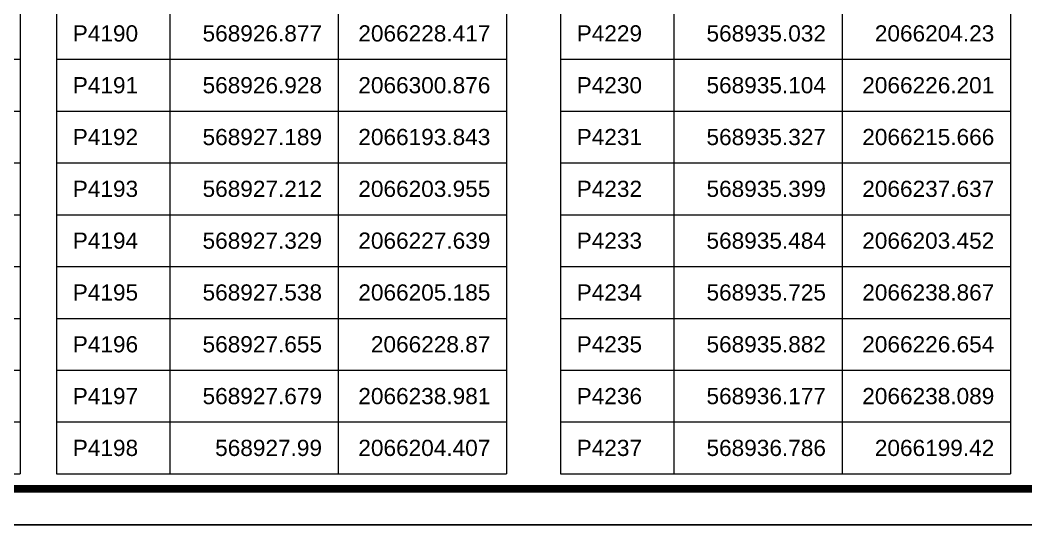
# Model space of a CAD drawing. Header units: millimetres. Extents: x 0 to 571985, y 0 to 2066666.
# Drawn here: x 569650.55 to 569664.22, y 2064920.07 to 2064926.92 of the extents above; entities that cross this region are included whole.
import ezdxf
from ezdxf.enums import TextEntityAlignment as Align

# ---------------------------------------------------------------- set-up
doc = ezdxf.new("R2010")
doc.units = ezdxf.units.MM
doc.linetypes.add('CENTER', pattern=[3, 1.5, -0.5, 0.5, -0.5])
for name, color, linetype, lineweight in [('A-KY HIEU', 34, 'Continuous', 20), ('E- RANH GIOI', 1, 'CENTER', 13), ('kata_net khung', 3, 'Continuous', 20), ('kata_text', 254, 'Continuous', 30)]:
    doc.layers.add(name, color=color, linetype=linetype, lineweight=lineweight)
doc.styles.add('kata_text', font='arial.ttf', dxfattribs={"width": 0.8})

# ---------------------------------------------------------------- blocks, each defined once
blk = doc.blocks.new('A$C33BC4D2A')
at = {"layer": 'A-KY HIEU', "color": 0, "const_width": 1.02}
blk.add_lwpolyline([(14.35, -292.1), (14.35, -4.9), (414.98, -4.9), (414.98, -292.1)], close=True, dxfattribs=at)
at = {"layer": 'Defpoints', "color": 125}
blk.add_lwpolyline([(0, -297), (420, -297), (420, 0), (0, 0)], close=True, dxfattribs=at)

msp = doc.modelspace()

# ---------------------------------------------------------------- linework, layer by layer
at = {"layer": 'kata_net khung'}
for p, q in [((569650.554, 2064948.92), (569650.554, 2064920.76)), ((569651.049, 2064948.92), (569651.049, 2064920.76)), ((569652.589, 2064948.92), (569652.589, 2064920.76)), ((569654.877, 2064948.92), (569654.877, 2064920.76)), ((569657.165, 2064948.92), (569657.165, 2064920.76)), ((569657.898, 2064948.92), (569657.898, 2064920.76)), ((569659.438, 2064948.92), (569659.438, 2064920.76)), ((569661.726, 2064948.92), (569661.726, 2064920.76)), ((569664.014, 2064948.92), (569664.014, 2064920.76)), ((569644.438, 2064926.392), (569650.554, 2064926.392)), ((569651.049, 2064926.392), (569657.165, 2064926.392)), ((569657.898, 2064926.392), (569664.014, 2064926.392)), ((569644.438, 2064925.688), (569650.554, 2064925.688)), ((569651.049, 2064925.688), (569657.165, 2064925.688)), ((569657.898, 2064925.688), (569664.014, 2064925.688)), ((569644.438, 2064924.984), (569650.554, 2064924.984)), ((569651.049, 2064924.984), (569657.165, 2064924.984)), ((569657.898, 2064924.984), (569664.014, 2064924.984)), ((569644.438, 2064924.28), (569650.554, 2064924.28)), ((569651.049, 2064924.28), (569657.165, 2064924.28)), ((569657.898, 2064924.28), (569664.014, 2064924.28)), ((569644.438, 2064923.576), (569650.554, 2064923.576)), ((569651.049, 2064923.576), (569657.165, 2064923.576)), ((569657.898, 2064923.576), (569664.014, 2064923.576)), ((569644.438, 2064922.872), (569650.554, 2064922.872)), ((569651.049, 2064922.872), (569657.165, 2064922.872)), ((569657.898, 2064922.872), (569664.014, 2064922.872)), ((569644.438, 2064922.168), (569650.554, 2064922.168)), ((569651.049, 2064922.168), (569657.165, 2064922.168)), ((569657.898, 2064922.168), (569664.014, 2064922.168)), ((569644.438, 2064921.464), (569650.554, 2064921.464)), ((569651.049, 2064921.464), (569657.165, 2064921.464)), ((569657.898, 2064921.464), (569664.014, 2064921.464)), ((569644.438, 2064920.76), (569650.554, 2064920.76)), ((569651.049, 2064920.76), (569657.165, 2064920.76)), ((569657.898, 2064920.76), (569664.014, 2064920.76))]:
    msp.add_line(p, q, dxfattribs=at)

# ---------------------------------------------------------------- block references
at = {"layer": 'E- RANH GIOI', "xscale": 0.1, "yscale": 0.1, "zscale": 0.1}
msp.add_blockref('A$C33BC4D2A', (569629.456, 2064949.766), dxfattribs=at)

# ---------------------------------------------------------------- texts
at = {"layer": 'kata_text', "style": 'kata_text'}
for s, p in [('P4190', (569651.269, 2064926.744)), ('P4229', (569658.118, 2064926.744)), ('P4191', (569651.269, 2064926.04)), ('P4230', (569658.118, 2064926.04)), ('P4192', (569651.269, 2064925.336)), ('P4231', (569658.118, 2064925.336)), ('P4193', (569651.269, 2064924.632)), ('P4232', (569658.118, 2064924.632)), ('P4194', (569651.269, 2064923.928)), ('P4233', (569658.118, 2064923.928)), ('P4195', (569651.269, 2064923.224)), ('P4234', (569658.118, 2064923.224)), ('P4196', (569651.269, 2064922.52)), ('P4235', (569658.118, 2064922.52)), ('P4197', (569651.269, 2064921.816)), ('P4236', (569658.118, 2064921.816)), ('P4198', (569651.269, 2064921.112)), ('P4237', (569658.118, 2064921.112))]:
    msp.add_text(s, height=0.22, dxfattribs=at).set_placement(p, align=Align.MIDDLE_LEFT)
for s, p in [('568926.877', (569654.657, 2064926.744)), ('2066228.417', (569656.945, 2064926.744)), ('568935.032', (569661.506, 2064926.744)), ('2066204.23', (569663.794, 2064926.744)), ('568926.928', (569654.657, 2064926.04)), ('2066300.876', (569656.945, 2064926.04)), ('568935.104', (569661.506, 2064926.04)), ('2066226.201', (569663.794, 2064926.04)), ('568927.189', (569654.657, 2064925.336)), ('2066193.843', (569656.945, 2064925.336)), ('568935.327', (569661.506, 2064925.336)), ('2066215.666', (569663.794, 2064925.336)), ('568927.212', (569654.657, 2064924.632)), ('2066203.955', (569656.945, 2064924.632)), ('568935.399', (569661.506, 2064924.632)), ('2066237.637', (569663.794, 2064924.632)), ('568927.329', (569654.657, 2064923.928)), ('2066227.639', (569656.945, 2064923.928)), ('568935.484', (569661.506, 2064923.928)), ('2066203.452', (569663.794, 2064923.928)), ('568927.538', (569654.657, 2064923.224)), ('2066205.185', (569656.945, 2064923.224)), ('568935.725', (569661.506, 2064923.224)), ('2066238.867', (569663.794, 2064923.224)), ('568927.655', (569654.657, 2064922.52)), ('2066228.87', (569656.945, 2064922.52)), ('568935.882', (569661.506, 2064922.52)), ('2066226.654', (569663.794, 2064922.52)), ('568927.679', (569654.657, 2064921.816)), ('2066238.981', (569656.945, 2064921.816)), ('568936.177', (569661.506, 2064921.816)), ('2066238.089', (569663.794, 2064921.816)), ('568927.99', (569654.657, 2064921.112)), ('2066204.407', (569656.945, 2064921.112)), ('568936.786', (569661.506, 2064921.112)), ('2066199.42', (569663.794, 2064921.112))]:
    msp.add_text(s, height=0.22, dxfattribs=at).set_placement(p, align=Align.MIDDLE_RIGHT)

doc.saveas('drawing.dxf')
